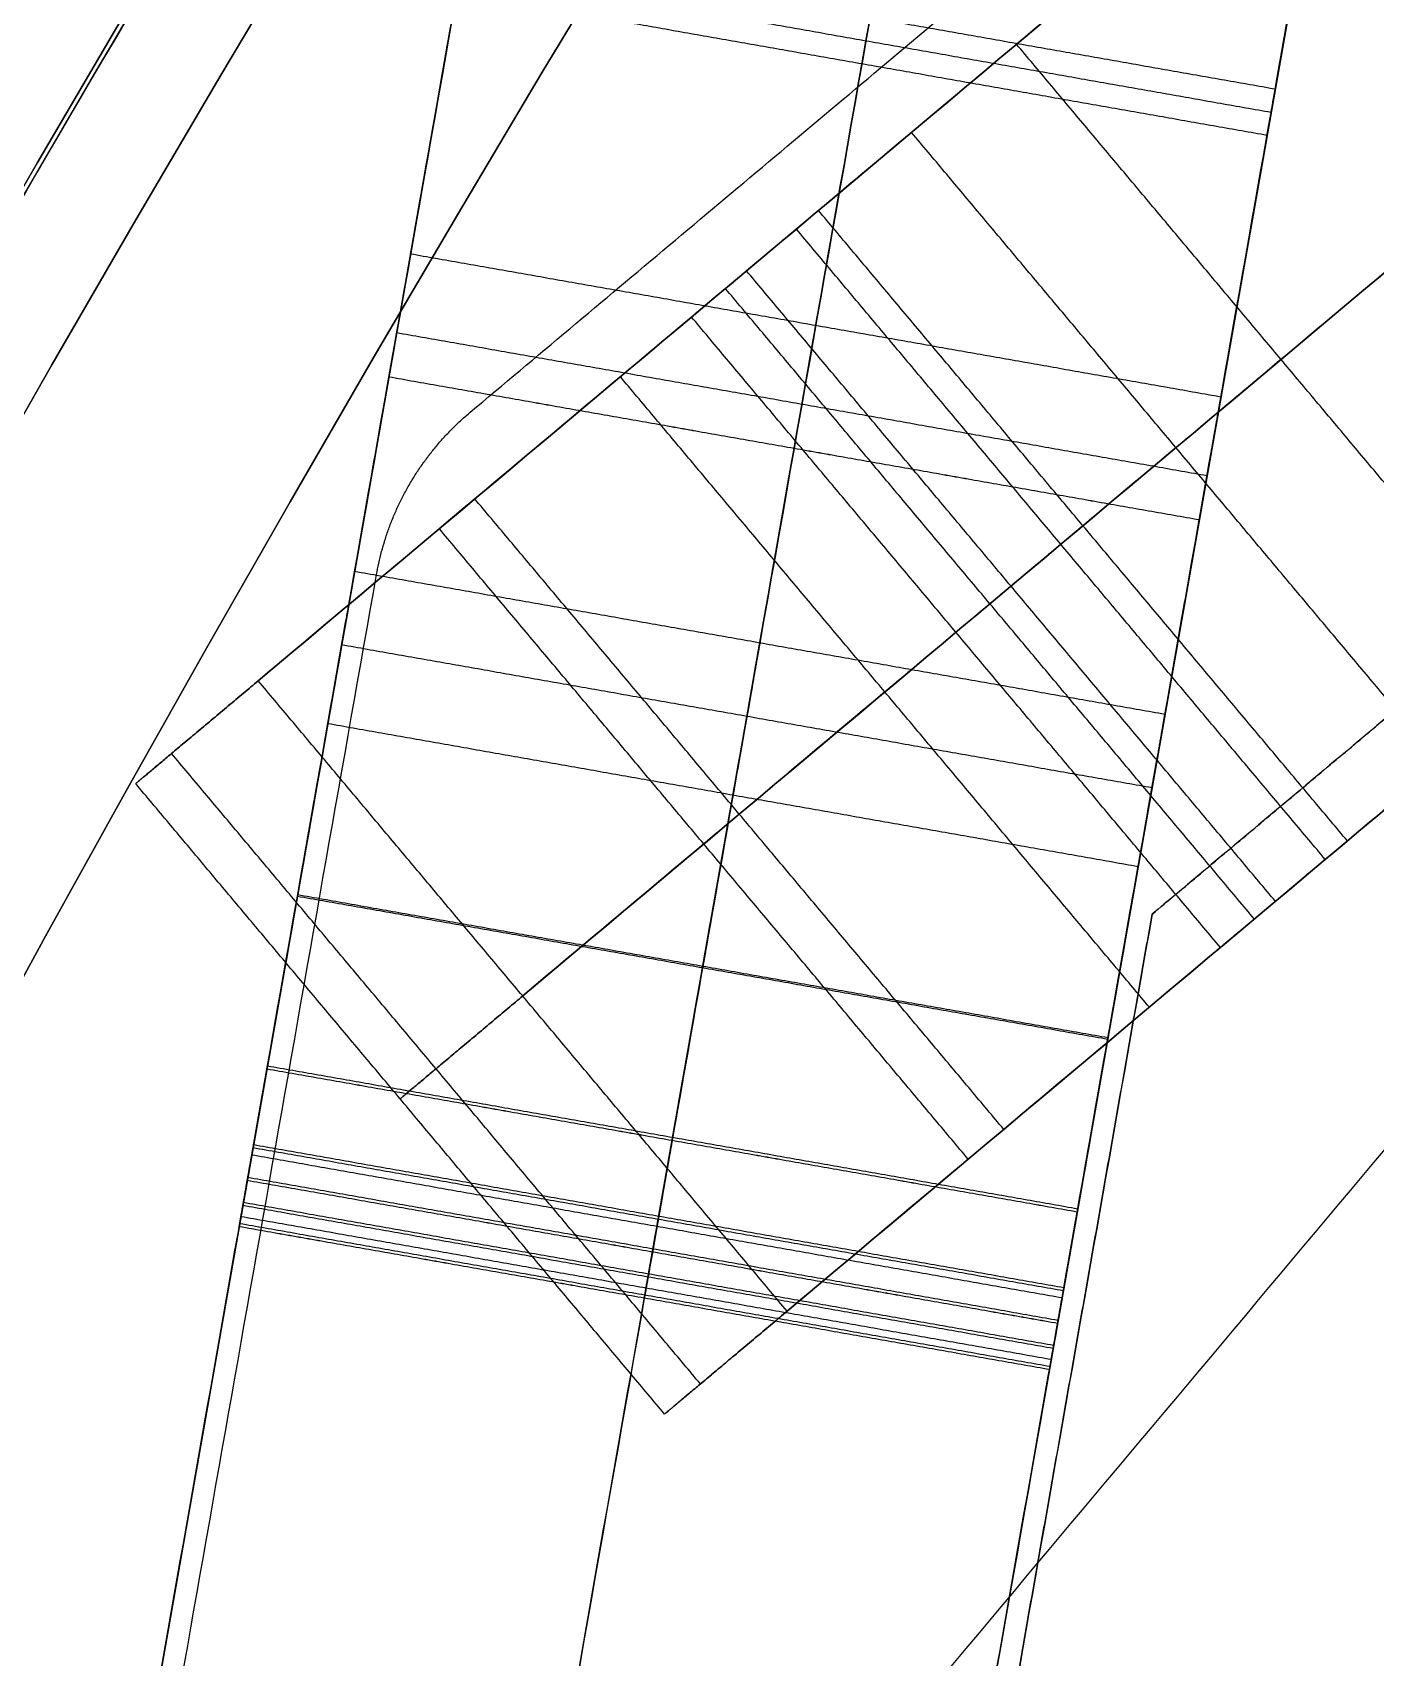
# Model space of a CAD drawing. Header units: millimetres. Extents: x -610 to 610, y -610 to 610.
# Drawn here: x -527.44 to -498.06, y 274.12 to 309.66 of the extents above; entities that cross this region are included whole.
import ezdxf

# ---------------------------------------------------------------- set-up
doc = ezdxf.new("R2010")
doc.units = ezdxf.units.MM
doc.layers.add('base', color=7, linetype='Continuous', true_color=0xffecbc)

msp = doc.modelspace()

# ---------------------------------------------------------------- linework, layer by layer
at = {"layer": 'base'}
for p, q in [((-516.37, 320.71, 122.966), (-586.222, -75.44, 122.966)), ((-498.643, 317.584, 122.966), (-568.495, -78.565, 122.966))]:
    msp.add_line(p, q, dxfattribs=at)
for centre, radius in [((0, 0, 249.466), 610), ((0, 0, 250.466), 610), ((0, 0, 243.455), 607.51), ((0, 0, 256.476), 607.51), ((0, 0, 240.966), 601.5), ((0, 0, 258.966), 601.5)]:
    msp.add_circle(centre, radius, dxfattribs=at)
at = {"layer": 'base', "extrusion": (0, 0, -1)}
for centre, radius in [((0, 0, 3.534), 610), ((0, 0, 4.534), 610), ((0, 0, -2.476), 607.51), ((0, 0, 10.545), 607.51), ((0, 0, -4.966), 601.5), ((0, 0, 13.034), 601.5)]:
    msp.add_circle(centre, radius, dxfattribs=at)
at = {"layer": 'base'}
for points, weights, degree, knots in [([(-495.198, -356.201, -4.034), (-851.399, 138.996, -4.034), (-356.201, 495.198, -4.034), (138.996, 851.399, -4.034), (495.198, 356.201, -4.034), (851.399, -138.996, -4.034), (356.201, -495.198, -4.034), (-138.996, -851.399, -4.034), (-495.198, -356.201, -4.034)], [1, 0.707106781187, 1, 0.707106781187, 1, 0.707106781187, 1, 0.707106781187, 1], 2, [0, 0, 0, 958.185759, 958.185759, 1916.371519, 1916.371519, 2874.557278, 2874.557278, 3832.743037, 3832.743037, 3832.743037]), ([(-610, 0, 249.966), (-610, -610, 249.966), (0, -610, 249.966), (610, -610, 249.966), (610, 0, 249.966), (610, 610, 249.966), (0, 610, 249.966), (-610, 610, 249.966), (-610, 0, 249.966)], [1, 0.707106781187, 1, 0.707106781187, 1, 0.707106781187, 1, 0.707106781187, 1], 2, [0, 0, 0, 958.185759, 958.185759, 1916.371519, 1916.371519, 2874.557278, 2874.557278, 3832.743037, 3832.743037, 3832.743037]), ([(32.649, -544.756, 240.966), (-510.363, -577.301, 240.966), (-544.649, -34.396, 240.966), (-578.935, 508.509, 240.966), (-36.142, 544.535, 240.966), (506.65, 580.562, 240.966), (544.417, 37.888, 240.966), (582.184, -504.785, 240.966), (39.634, -544.292, 240.966)], [1, 0.708239625255, 1, 0.708239625255, 1, 0.708239625255, 1, 0.708239625255, 1], 2, [654.018286, 654.018286, 654.018286, 1509.504571, 1509.504571, 2364.990855, 2364.990855, 3220.47714, 3220.47714, 4075.963425, 4075.963425, 4075.963425]), ([(32.649, -544.756, 244.966), (-510.363, -577.301, 244.966), (-544.649, -34.396, 244.966), (-578.935, 508.509, 244.966), (-36.142, 544.535, 244.966), (506.65, 580.562, 244.966), (544.417, 37.888, 244.966), (582.184, -504.785, 244.966), (39.634, -544.292, 244.966)], [1, 0.708239625255, 1, 0.708239625255, 1, 0.708239625255, 1, 0.708239625255, 1], 2, [654.018286, 654.018286, 654.018286, 1509.504571, 1509.504571, 2364.990855, 2364.990855, 3220.47714, 3220.47714, 4075.963425, 4075.963425, 4075.963425]), ([(32.649, -544.756, 242.966), (-510.363, -577.301, 242.966), (-544.649, -34.396, 242.966), (-578.935, 508.509, 242.966), (-36.142, 544.535, 242.966), (506.65, 580.562, 242.966), (544.417, 37.888, 242.966), (582.184, -504.785, 242.966), (39.634, -544.292, 242.966)], [1, 0.708239625255, 1, 0.708239625255, 1, 0.708239625255, 1, 0.708239625255, 1], 2, [654.018286, 654.018286, 654.018286, 1509.504571, 1509.504571, 2364.990855, 2364.990855, 3220.47714, 3220.47714, 4075.963425, 4075.963425, 4075.963425]), ([(-522.647, 285.112, 149.611), (-521.59, 291.106, 146.097), (-520.533, 297.1, 142.583), (-519.476, 303.093, 139.069), (-519.383, 303.62, 138.76), (-519.279, 304.208, 138.6), (-519.172, 304.817, 138.6)], [1, 1, 1, 1, 0.977285323406, 0.977285323406, 1], 3, [535.351858, 535.351858, 535.351858, 535.351858, 536.327407, 536.327407, 536.327407, 538.159945, 538.159945, 538.159945, 538.159945]), ([(-513.783, 283.549, 149.611), (-512.726, 289.543, 146.097), (-511.67, 295.537, 142.583), (-510.613, 301.531, 139.069), (-510.52, 302.058, 138.76), (-510.416, 302.645, 138.6), (-510.309, 303.254, 138.6)], [1, 1, 1, 1, 0.977285323406, 0.977285323406, 1], 3, [535.351858, 535.351858, 535.351858, 535.351858, 536.327407, 536.327407, 536.327407, 538.159945, 538.159945, 538.159945, 538.159945]), ([(-504.92, 281.986, 149.611), (-503.863, 287.98, 146.097), (-502.806, 293.974, 142.583), (-501.749, 299.968, 139.069), (-501.656, 300.495, 138.76), (-501.553, 301.083, 138.6), (-501.446, 301.691, 138.6)], [1, 1, 1, 1, 0.977285323406, 0.977285323406, 1], 3, [535.351858, 535.351858, 535.351858, 535.351858, 536.327407, 536.327407, 536.327407, 538.159945, 538.159945, 538.159945, 538.159945]), ([(-520.679, 296.268, 182.531), (-520.432, 297.673, 181.708), (-520.322, 298.294, 180.186), (-520.396, 297.874, 178.594), (-520.47, 297.454, 177.003), (-520.697, 296.167, 176), (-520.983, 294.545, 176)], [1, 0.862235011219, 0.862235011219, 1, 0.862235011219, 0.862235011219, 1], 3, [470.412058, 470.412058, 470.412058, 470.412058, 474.993556, 474.993556, 474.993556, 479.575055, 479.575055, 479.575055, 479.575055]), ([(-520.679, 296.268, 162.531), (-520.432, 297.673, 161.708), (-520.322, 298.294, 160.186), (-520.396, 297.874, 158.594), (-520.47, 297.454, 157.003), (-520.697, 296.167, 156), (-520.983, 294.545, 156)], [1, 0.862235011219, 0.862235011219, 1, 0.862235011219, 0.862235011219, 1], 3, [509.689284, 509.689284, 509.689284, 509.689284, 514.270783, 514.270783, 514.270783, 518.852281, 518.852281, 518.852281, 518.852281]), ([(-511.816, 294.705, 182.531), (-511.568, 296.11, 181.708), (-511.459, 296.731, 180.186), (-511.533, 296.311, 178.594), (-511.607, 295.892, 177.003), (-511.834, 294.604, 176), (-512.12, 292.982, 176)], [1, 0.862235011219, 0.862235011219, 1, 0.862235011219, 0.862235011219, 1], 3, [470.412058, 470.412058, 470.412058, 470.412058, 474.993556, 474.993556, 474.993556, 479.575055, 479.575055, 479.575055, 479.575055]), ([(-511.816, 294.705, 162.531), (-511.568, 296.11, 161.708), (-511.459, 296.731, 160.186), (-511.533, 296.311, 158.594), (-511.607, 295.892, 157.003), (-511.834, 294.604, 156), (-512.12, 292.982, 156)], [1, 0.862235011219, 0.862235011219, 1, 0.862235011219, 0.862235011219, 1], 3, [509.689284, 509.689284, 509.689284, 509.689284, 514.270783, 514.270783, 514.270783, 518.852281, 518.852281, 518.852281, 518.852281]), ([(-502.953, 293.143, 182.531), (-502.705, 294.548, 181.708), (-502.596, 295.168, 180.186), (-502.67, 294.749, 178.594), (-502.744, 294.329, 177.003), (-502.971, 293.042, 176), (-503.257, 291.419, 176)], [1, 0.862235011219, 0.862235011219, 1, 0.862235011219, 0.862235011219, 1], 3, [470.412058, 470.412058, 470.412058, 470.412058, 474.993556, 474.993556, 474.993556, 479.575055, 479.575055, 479.575055, 479.575055]), ([(-502.953, 293.143, 162.531), (-502.705, 294.548, 161.708), (-502.596, 295.168, 160.186), (-502.67, 294.749, 158.594), (-502.744, 294.329, 157.003), (-502.971, 293.042, 156), (-503.257, 291.419, 156)], [1, 0.862235011219, 0.862235011219, 1, 0.862235011219, 0.862235011219, 1], 3, [509.689284, 509.689284, 509.689284, 509.689284, 514.270783, 514.270783, 514.270783, 518.852281, 518.852281, 518.852281, 518.852281]), ([(-522.304, 287.057, 156), (-522.58, 285.489, 156), (-522.803, 284.227, 155.055), (-522.884, 283.764, 153.534), (-522.966, 283.301, 152.013), (-522.875, 283.818, 150.51), (-522.647, 285.112, 149.611)], [1, 0.869863568853, 0.869863568853, 1, 0.869863568853, 0.869863568853, 1], 3, [526.455337, 526.455337, 526.455337, 526.455337, 530.903598, 530.903598, 530.903598, 535.351858, 535.351858, 535.351858, 535.351858]), ([(-513.44, 285.494, 156), (-513.717, 283.927, 156), (-513.939, 282.665, 155.055), (-514.021, 282.201, 153.534), (-514.103, 281.738, 152.013), (-514.012, 282.255, 150.51), (-513.783, 283.549, 149.611)], [1, 0.869863568853, 0.869863568853, 1, 0.869863568853, 0.869863568853, 1], 3, [526.455337, 526.455337, 526.455337, 526.455337, 530.903598, 530.903598, 530.903598, 535.351858, 535.351858, 535.351858, 535.351858]), ([(-504.577, 283.932, 156), (-504.853, 282.364, 156), (-505.076, 281.102, 155.055), (-505.158, 280.639, 153.534), (-505.239, 280.175, 152.013), (-505.148, 280.692, 150.51), (-504.92, 281.986, 149.611)], [1, 0.869863568853, 0.869863568853, 1, 0.869863568853, 0.869863568853, 1], 3, [526.455337, 526.455337, 526.455337, 526.455337, 530.903598, 530.903598, 530.903598, 535.351858, 535.351858, 535.351858, 535.351858])]:
    msp.add_rational_spline(points, weights, degree=degree, knots=knots, dxfattribs=at)
for points, degree, knots in [([(-517.867, 301.36, 4.966), (-483.064, 330.563, 4.966), (-448.261, 359.766, 4.966), (-362.361, 431.845, 4.966), (-276.461, 503.924, 4.966), (-241.658, 533.127, 4.966), (-206.855, 562.33, 4.966)], 2, [-3870.538111, -3870.538111, -3870.538111, -3779.674133, -3779.674133, -3555.405097, -3555.405097, -3464.541264, -3464.541264, -3464.541264]), ([(-517.867, 301.36, 0.966), (-483.064, 330.563, 0.966), (-448.261, 359.766, 0.966), (-362.361, 431.845, 0.966), (-276.461, 503.924, 0.966), (-241.658, 533.127, 0.966), (-206.855, 562.33, 0.966)], 2, [-3870.538111, -3870.538111, -3870.538111, -3779.674133, -3779.674133, -3555.405097, -3555.405097, -3464.541264, -3464.541264, -3464.541264]), ([(-517.867, 301.36, 2.966), (-483.064, 330.563, 2.966), (-448.261, 359.766, 2.966), (-362.361, 431.845, 2.966), (-276.461, 503.924, 2.966), (-241.658, 533.127, 2.966), (-206.855, 562.33, 2.966)], 2, [-3870.538111, -3870.538111, -3870.538111, -3779.674133, -3779.674133, -3555.405097, -3555.405097, -3464.541264, -3464.541264, -3464.541264]), ([(-198.631, 545.734, 4.966), (-231.761, 517.934, 4.966), (-264.891, 490.135, 4.966), (-350.791, 418.056, 4.966), (-436.691, 345.978, 4.966), (-469.821, 318.178, 4.966), (-502.951, 290.379, 4.966)], 2, [-10119.748054, -10119.748054, -10119.748054, -10033.251862, -10033.251862, -9808.982826, -9808.982826, -9722.486493, -9722.486493, -9722.486493]), ([(-198.631, 545.734, 0.966), (-231.761, 517.934, 0.966), (-264.891, 490.135, 0.966), (-350.791, 418.056, 0.966), (-436.691, 345.978, 0.966), (-469.821, 318.178, 0.966), (-502.951, 290.379, 0.966)], 2, [-10119.748054, -10119.748054, -10119.748054, -10033.251862, -10033.251862, -9808.982826, -9808.982826, -9722.486493, -9722.486493, -9722.486493]), ([(-198.631, 545.734, 2.966), (-231.761, 517.934, 2.966), (-264.891, 490.135, 2.966), (-350.791, 418.056, 2.966), (-436.691, 345.978, 2.966), (-469.821, 318.178, 2.966), (-502.951, 290.379, 2.966)], 2, [-10119.748054, -10119.748054, -10119.748054, -10033.251862, -10033.251862, -9808.982826, -9808.982826, -9722.486493, -9722.486493, -9722.486493]), ([(-497.485, 316.481, 185.332), (-502.265, 312.47, 188.934), (-507.044, 308.46, 192.536), (-511.823, 304.45, 196.138), (-512.212, 304.123, 196.432), (-512.625, 303.777, 196.565), (-513.027, 303.44, 196.565)], 3, [664.214594, 664.214594, 664.214594, 664.214594, 665.214594, 665.214594, 665.214594, 665.456293, 665.456293, 665.456293, 665.456293]), ([(-491.7, 309.586, 185.332), (-496.48, 305.576, 188.934), (-501.259, 301.566, 192.536), (-506.038, 297.555, 196.138), (-506.427, 297.229, 196.432), (-506.84, 296.883, 196.565), (-507.242, 296.545, 196.565)], 3, [664.214594, 664.214594, 664.214594, 664.214594, 665.214594, 665.214594, 665.214594, 665.456293, 665.456293, 665.456293, 665.456293]), ([(-485.915, 302.692, 185.332), (-490.694, 298.681, 188.934), (-495.474, 294.671, 192.536), (-500.253, 290.661, 196.138), (-500.642, 290.334, 196.432), (-501.055, 289.988, 196.565), (-501.457, 289.651, 196.565)], 3, [664.214594, 664.214594, 664.214594, 664.214594, 665.214594, 665.214594, 665.214594, 665.456293, 665.456293, 665.456293, 665.456293])]:
    msp.add_open_spline(points, degree=degree, knots=knots, dxfattribs=at)
for points, degree in [([(-217.038, 551.804, 0.966), (-361.477, 430.605, 0.966), (-505.916, 309.407, 0.966)], 2), ([(-211.253, 544.91, 0.966), (-355.692, 423.711, 0.966), (-500.13, 302.512, 0.966)], 2), ([(-302.126, 518.51, 240.966), (-432.611, 363.004, 240.966), (-563.096, 207.498, 240.966)], 2), ([(-302.126, 518.51, 244.966), (-432.611, 363.004, 244.966), (-563.096, 207.498, 244.966)], 2), ([(-302.126, 518.51, 242.966), (-432.611, 363.004, 242.966), (-563.096, 207.498, 242.966)], 2), ([(-516.977, 317.263, 218.966), (-518.757, 307.172, 218.966), (-520.536, 297.082, 218.966), (-522.315, 286.991, 218.966)], 3), ([(-516.977, 317.263, 112.166), (-518.757, 307.173, 112.166), (-520.536, 297.082, 112.166), (-522.315, 286.991, 112.166)], 3), ([(-522.315, 286.991, 89.566), (-520.536, 297.082, 89.566), (-518.757, 307.173, 89.566), (-516.977, 317.263, 89.566)], 3), ([(-516.977, 317.263, 67.766), (-518.757, 307.173, 67.766), (-520.536, 297.082, 67.766), (-522.315, 286.991, 67.766)], 3), ([(-522.315, 286.991, 45.166), (-520.536, 297.082, 45.166), (-518.757, 307.173, 45.166), (-516.977, 317.263, 45.166)], 3), ([(-516.977, 317.263, 23.366), (-518.757, 307.173, 23.366), (-520.536, 297.082, 23.366), (-522.315, 286.991, 23.366)], 3), ([(-519.172, 304.817, 138.6), (-518.441, 308.966, 138.6), (-517.709, 313.114, 138.6), (-516.977, 317.263, 138.6)], 3), ([(-508.114, 315.7, 218.966), (-509.893, 305.61, 218.966), (-511.673, 295.519, 218.966), (-513.452, 285.428, 218.966)], 3), ([(-508.114, 315.7, 112.166), (-509.893, 305.61, 112.166), (-511.673, 295.519, 112.166), (-513.452, 285.429, 112.166)], 3), ([(-513.452, 285.429, 89.566), (-511.673, 295.519, 89.566), (-509.893, 305.61, 89.566), (-508.114, 315.7, 89.566)], 3), ([(-508.114, 315.7, 67.766), (-509.893, 305.61, 67.766), (-511.673, 295.519, 67.766), (-513.452, 285.429, 67.766)], 3), ([(-513.452, 285.429, 45.166), (-511.673, 295.519, 45.166), (-509.893, 305.61, 45.166), (-508.114, 315.7, 45.166)], 3), ([(-508.114, 315.7, 23.366), (-509.893, 305.61, 23.366), (-511.673, 295.519, 23.366), (-513.452, 285.429, 23.366)], 3), ([(-510.309, 303.254, 138.6), (-509.577, 307.403, 138.6), (-508.846, 311.552, 138.6), (-508.114, 315.7, 138.6)], 3), ([(-522.506, 295.485, 22.966), (-514.657, 302.072, 22.966), (-506.808, 308.658, 22.966), (-498.959, 315.244, 22.966)], 3), ([(-498.959, 315.244, 45.566), (-506.808, 308.658, 45.566), (-514.657, 302.072, 45.566), (-522.506, 295.485, 45.566)], 3), ([(-522.506, 295.485, 67.366), (-514.657, 302.072, 67.366), (-506.808, 308.658, 67.366), (-498.959, 315.244, 67.366)], 3), ([(-498.959, 315.244, 89.966), (-506.808, 308.658, 89.966), (-514.657, 302.072, 89.966), (-522.506, 295.485, 89.966)], 3), ([(-522.506, 295.485, 111.766), (-514.657, 302.072, 111.766), (-506.808, 308.658, 111.766), (-498.959, 315.244, 111.766)], 3), ([(-522.506, 295.485, 218.566), (-514.657, 302.072, 218.566), (-506.808, 308.658, 218.566), (-498.959, 315.244, 218.566)], 3), ([(-487.389, 301.455, 22.966), (-493.174, 308.35, 22.966), (-498.959, 315.244, 22.966)], 2), ([(-487.389, 301.455, 45.566), (-493.174, 308.35, 45.566), (-498.959, 315.244, 45.566)], 2), ([(-487.389, 301.455, 67.366), (-493.174, 308.35, 67.366), (-498.959, 315.244, 67.366)], 2), ([(-487.389, 301.455, 89.966), (-493.174, 308.35, 89.966), (-498.959, 315.244, 89.966)], 2), ([(-487.389, 301.455, 111.766), (-493.174, 308.35, 111.766), (-498.959, 315.244, 111.766)], 2), ([(-487.389, 301.455, 218.566), (-493.174, 308.35, 218.566), (-498.959, 315.244, 218.566)], 2), ([(-499.251, 314.138, 112.166), (-501.03, 304.047, 112.166), (-502.809, 293.956, 112.166), (-504.589, 283.866, 112.166)], 3), ([(-504.589, 283.866, 89.566), (-502.809, 293.956, 89.566), (-501.03, 304.047, 89.566), (-499.251, 314.138, 89.566)], 3), ([(-499.251, 314.138, 67.766), (-501.03, 304.047, 67.766), (-502.809, 293.956, 67.766), (-504.589, 283.866, 67.766)], 3), ([(-504.589, 283.866, 45.166), (-502.809, 293.956, 45.166), (-501.03, 304.047, 45.166), (-499.251, 314.138, 45.166)], 3), ([(-499.251, 314.138, 23.366), (-501.03, 304.047, 23.366), (-502.809, 293.956, 23.366), (-504.589, 283.866, 23.366)], 3), ([(-499.251, 314.137, 218.966), (-501.03, 304.047, 218.966), (-502.809, 293.956, 218.966), (-504.589, 283.866, 218.966)], 3), ([(-501.446, 301.691, 138.6), (-500.714, 305.84, 138.6), (-499.982, 309.989, 138.6), (-499.251, 314.137, 138.6)], 3), ([(-500.259, 308.423, 241.991), (-509.122, 309.986, 241.991), (-517.985, 311.548, 241.991)], 2), ([(-500.348, 307.914, 138.6), (-509.211, 309.477, 138.6), (-518.075, 311.04, 138.6)], 2), ([(-586.222, -75.44, 244.966), (-552.192, 117.55, 244.966), (-518.163, 310.539, 244.966)], 2), ([(-500.437, 307.413, 244.966), (-509.3, 308.976, 244.966), (-518.163, 310.539, 244.966)], 2), ([(-500.437, 307.413, 244.466), (-509.3, 308.976, 244.466), (-518.163, 310.539, 244.466)], 2), ([(-500.437, 307.413, 244.716), (-509.3, 308.976, 244.716), (-518.163, 310.539, 244.716)], 2), ([(-494.345, 295.618, 0.966), (-500.13, 302.512, 0.966), (-505.916, 309.407, 0.966)], 2), ([(-577.358, -77.003, 244.966), (-543.329, 115.987, 244.966), (-509.3, 308.976, 244.966)], 2), ([(-509.3, 308.976, 244.966), (-509.3, 308.976, 244.799), (-509.3, 308.976, 244.632), (-509.3, 308.976, 244.466)], 3), ([(-516.721, 288.591, 22.966), (-508.872, 295.177, 22.966), (-501.023, 301.763, 22.966), (-493.174, 308.35, 22.966)], 3), ([(-493.174, 308.35, 45.566), (-501.023, 301.763, 45.566), (-508.872, 295.177, 45.566), (-516.721, 288.591, 45.566)], 3), ([(-516.721, 288.591, 67.366), (-508.872, 295.177, 67.366), (-501.023, 301.763, 67.366), (-493.174, 308.35, 67.366)], 3), ([(-493.174, 308.35, 89.966), (-501.023, 301.763, 89.966), (-508.872, 295.177, 89.966), (-516.721, 288.591, 89.966)], 3), ([(-516.721, 288.591, 111.766), (-508.872, 295.177, 111.766), (-501.023, 301.763, 111.766), (-493.174, 308.35, 111.766)], 3), ([(-516.721, 288.591, 218.566), (-508.872, 295.177, 218.566), (-501.023, 301.763, 218.566), (-493.174, 308.35, 218.566)], 3), ([(-496.643, 293.69, 1.48), (-502.429, 300.584, 1.48), (-508.214, 307.478, 1.48)], 2), ([(-568.495, -78.565, 244.966), (-534.466, 114.424, 244.966), (-500.437, 307.413, 244.966)], 2), ([(-500.437, 307.413, 244.966), (-500.437, 307.413, 244.799), (-500.437, 307.413, 244.632), (-500.437, 307.413, 244.466)], 3), ([(-498.679, 291.982, 2.966), (-504.464, 298.876, 2.966), (-510.249, 305.771, 2.966)], 2), ([(-499.163, 291.576, 22.966), (-504.948, 298.47, 22.966), (-510.733, 305.365, 22.966)], 2), ([(-499.163, 291.576, 45.566), (-504.948, 298.47, 45.566), (-510.733, 305.365, 45.566)], 2), ([(-499.163, 291.576, 67.366), (-504.948, 298.47, 67.366), (-510.733, 305.365, 67.366)], 2), ([(-499.163, 291.576, 89.966), (-504.948, 298.47, 89.966), (-510.733, 305.365, 89.966)], 2), ([(-499.163, 291.576, 111.766), (-504.948, 298.47, 111.766), (-510.733, 305.365, 111.766)], 2), ([(-499.163, 291.576, 218.566), (-504.948, 298.47, 218.566), (-510.733, 305.365, 218.566)], 2), ([(-501.446, 301.691, 138.6), (-510.309, 303.254, 138.6), (-519.172, 304.817, 138.6)], 2), ([(-500.253, 290.661, 196.138), (-506.038, 297.555, 196.138), (-511.823, 304.45, 196.138)], 2), ([(-502.951, 290.379, 230.966), (-494.497, 297.473, 230.966), (-486.042, 304.567, 230.966)], 2), ([(-502.951, 290.379, 212.966), (-494.497, 297.473, 212.966), (-486.042, 304.567, 212.966)], 2), ([(-502.951, 290.379, 221.966), (-494.497, 297.473, 221.966), (-486.042, 304.567, 221.966)], 2), ([(-500.714, 290.274, 4.451), (-506.499, 297.168, 4.451), (-512.284, 304.063, 4.451)], 2), ([(-513.027, 303.44, 196.565), (-516.187, 300.788, 196.565), (-519.347, 298.137, 196.565), (-522.506, 295.485, 196.565)], 3), ([(-501.457, 289.651, 196.565), (-507.242, 296.545, 196.565), (-513.027, 303.44, 196.565)], 2), ([(-501.749, 299.968, 139.069), (-510.613, 301.531, 139.069), (-519.476, 303.093, 139.069)], 2), ([(-514.582, 302.134, 4.966), (-517.224, 299.918, 4.966), (-519.865, 297.702, 4.966), (-522.506, 295.485, 4.966)], 3), ([(-501.92, 299.002, 218.966), (-510.783, 300.564, 218.966), (-519.646, 302.127, 218.966)], 2), ([(-501.92, 299.002, 112.166), (-510.783, 300.565, 112.166), (-519.646, 302.127, 112.166)], 2), ([(-501.92, 299.002, 89.566), (-510.783, 300.565, 89.566), (-519.646, 302.127, 89.566)], 2), ([(-501.92, 299.002, 67.766), (-510.783, 300.565, 67.766), (-519.646, 302.127, 67.766)], 2), ([(-501.92, 299.002, 45.166), (-510.783, 300.565, 45.166), (-519.646, 302.127, 45.166)], 2), ([(-501.92, 299.002, 23.366), (-510.783, 300.565, 23.366), (-519.646, 302.127, 23.366)], 2), ([(-503.012, 288.346, 4.966), (-508.797, 295.24, 4.966), (-514.582, 302.134, 4.966)], 2), ([(-510.936, 281.697, 22.966), (-503.087, 288.283, 22.966), (-495.238, 294.869, 22.966), (-487.389, 301.455, 22.966)], 3), ([(-487.389, 301.455, 45.566), (-495.238, 294.869, 45.566), (-503.087, 288.283, 45.566), (-510.936, 281.697, 45.566)], 3), ([(-510.936, 281.697, 67.366), (-503.087, 288.283, 67.366), (-495.238, 294.869, 67.366), (-487.389, 301.455, 67.366)], 3), ([(-487.389, 301.455, 89.966), (-495.238, 294.869, 89.966), (-503.087, 288.283, 89.966), (-510.936, 281.697, 89.966)], 3), ([(-510.936, 281.697, 111.766), (-503.087, 288.283, 111.766), (-495.238, 294.869, 111.766), (-487.389, 301.455, 111.766)], 3), ([(-510.936, 281.697, 218.566), (-503.087, 288.283, 218.566), (-495.238, 294.869, 218.566), (-487.389, 301.455, 218.566)], 3), ([(-517.867, 301.36, 4.966), (-517.867, 301.36, 2.966), (-517.867, 301.36, 0.966)], 2), ([(-519.206, 299.764, 4.966), (-519.206, 299.764, 2.966), (-519.206, 299.764, 0.966)], 2), ([(-506.196, 285.674, 196.565), (-511.982, 292.568, 196.565), (-517.767, 299.463, 196.565)], 2), ([(-506.974, 285.021, 4.966), (-512.759, 291.916, 4.966), (-518.544, 298.81, 4.966)], 2), ([(-502.67, 294.749, 178.594), (-511.533, 296.311, 178.594), (-520.396, 297.874, 178.594)], 2), ([(-502.67, 294.749, 158.594), (-511.533, 296.311, 158.594), (-520.396, 297.874, 158.594)], 2), ([(-590.42, -102.023, 4.966), (-555.169, 97.891, 4.966), (-519.919, 297.806, 4.966)], 2), ([(-590.42, -102.023, 0.966), (-555.169, 97.891, 0.966), (-519.919, 297.806, 0.966)], 2), ([(-590.42, -102.023, 2.966), (-555.169, 97.891, 2.966), (-519.919, 297.806, 2.966)], 2), ([(-519.919, 297.806, 4.966), (-519.919, 297.806, 2.966), (-519.919, 297.806, 0.966)], 2), ([(-507.242, 296.545, 196.565), (-510.402, 293.894, 196.565), (-513.561, 291.242, 196.565), (-516.721, 288.591, 196.565)], 3), ([(-522.619, 285.268, 188.98), (-521.973, 288.935, 186.831), (-521.326, 292.601, 184.681), (-520.679, 296.268, 182.531)], 3), ([(-522.607, 285.334, 168.941), (-521.965, 288.979, 166.805), (-521.322, 292.623, 164.668), (-520.679, 296.268, 162.531)], 3), ([(-502.953, 293.143, 182.531), (-511.816, 294.705, 182.531), (-520.679, 296.268, 182.531)], 2), ([(-502.953, 293.143, 162.531), (-511.816, 294.705, 162.531), (-520.679, 296.268, 162.531)], 2), ([(-510.936, 281.697, 4.966), (-516.721, 288.591, 4.966), (-522.506, 295.485, 4.966)], 2), ([(-510.936, 281.697, 22.966), (-516.721, 288.591, 22.966), (-522.506, 295.485, 22.966)], 2), ([(-510.936, 281.697, 45.566), (-516.721, 288.591, 45.566), (-522.506, 295.485, 45.566)], 2), ([(-510.936, 281.697, 67.366), (-516.721, 288.591, 67.366), (-522.506, 295.485, 67.366)], 2), ([(-510.936, 281.697, 89.966), (-516.721, 288.591, 89.966), (-522.506, 295.485, 89.966)], 2), ([(-510.936, 281.697, 111.766), (-516.721, 288.591, 111.766), (-522.506, 295.485, 111.766)], 2), ([(-510.936, 281.697, 196.565), (-516.721, 288.591, 196.565), (-522.506, 295.485, 196.565)], 2), ([(-510.936, 281.697, 218.566), (-516.721, 288.591, 218.566), (-522.506, 295.485, 218.566)], 2), ([(-508.797, 295.24, 4.966), (-511.439, 293.024, 4.966), (-514.08, 290.807, 4.966), (-516.721, 288.591, 4.966)], 3), ([(-513.756, 283.705, 188.98), (-513.109, 287.372, 186.831), (-512.463, 291.039, 184.681), (-511.816, 294.705, 182.531)], 3), ([(-513.744, 283.771, 168.941), (-513.101, 287.416, 166.805), (-512.459, 291.061, 164.668), (-511.816, 294.705, 162.531)], 3), ([(-520.983, 294.545, 176), (-521.423, 292.049, 176), (-521.863, 289.553, 176), (-522.304, 287.057, 176)], 3), ([(-520.983, 294.545, 156), (-521.423, 292.049, 156), (-521.863, 289.553, 156), (-522.304, 287.057, 156)], 3), ([(-503.257, 291.419, 176), (-512.12, 292.982, 176), (-520.983, 294.545, 176)], 2), ([(-503.257, 291.419, 156), (-512.12, 292.982, 156), (-520.983, 294.545, 156)], 2), ([(-512.832, 280.106, 5.991), (-518.617, 287, 5.991), (-524.402, 293.895, 5.991)], 2), ([(-512.832, 280.106, 21.941), (-518.617, 287, 21.941), (-524.402, 293.895, 21.941)], 2), ([(-512.832, 280.106, 46.591), (-518.617, 287, 46.591), (-524.402, 293.895, 46.591)], 2), ([(-512.832, 280.106, 66.341), (-518.617, 287, 66.341), (-524.402, 293.895, 66.341)], 2), ([(-512.832, 280.106, 90.991), (-518.617, 287, 90.991), (-524.402, 293.895, 90.991)], 2), ([(-512.832, 280.106, 110.741), (-518.617, 287, 110.741), (-524.402, 293.895, 110.741)], 2), ([(-512.832, 280.106, 197.591), (-518.617, 287, 197.591), (-524.402, 293.895, 197.591)], 2), ([(-512.832, 280.106, 217.54), (-518.617, 287, 217.54), (-524.402, 293.895, 217.54)], 2), ([(-513.617, 279.447, 8.466), (-519.402, 286.341, 8.466), (-525.187, 293.236, 8.466)], 2), ([(-513.617, 279.447, 19.466), (-519.402, 286.341, 19.466), (-525.187, 293.236, 19.466)], 2), ([(-525.187, 293.236, 8.466), (-525.187, 293.236, 12.132), (-525.187, 293.236, 15.799), (-525.187, 293.236, 19.466)], 3), ([(-513.617, 279.447, 49.066), (-519.402, 286.341, 49.066), (-525.187, 293.236, 49.066)], 2), ([(-513.617, 279.447, 63.866), (-519.402, 286.341, 63.866), (-525.187, 293.236, 63.866)], 2), ([(-525.187, 293.236, 49.066), (-525.187, 293.236, 53.999), (-525.187, 293.236, 58.933), (-525.187, 293.236, 63.866)], 3), ([(-513.617, 279.447, 93.466), (-519.402, 286.341, 93.466), (-525.187, 293.236, 93.466)], 2), ([(-513.617, 279.447, 108.266), (-519.402, 286.341, 108.266), (-525.187, 293.236, 108.266)], 2), ([(-525.187, 293.236, 93.466), (-525.187, 293.236, 98.4), (-525.187, 293.236, 103.333), (-525.187, 293.236, 108.266)], 3), ([(-513.617, 279.447, 200.065), (-519.402, 286.341, 200.065), (-525.187, 293.236, 200.065)], 2), ([(-513.617, 279.447, 215.066), (-519.402, 286.341, 215.066), (-525.187, 293.236, 215.066)], 2), ([(-525.187, 293.236, 200.065), (-525.187, 293.236, 205.065), (-525.187, 293.236, 210.066), (-525.187, 293.236, 215.066)], 3), ([(-513.617, 279.447, 13.966), (-519.402, 286.341, 13.966), (-525.187, 293.236, 13.966)], 2), ([(-513.617, 279.447, 56.466), (-519.402, 286.341, 56.466), (-525.187, 293.236, 56.466)], 2), ([(-513.617, 279.447, 100.866), (-519.402, 286.341, 100.866), (-525.187, 293.236, 100.866)], 2), ([(-513.617, 279.447, 207.566), (-519.402, 286.341, 207.566), (-525.187, 293.236, 207.566)], 2), ([(-512.12, 292.982, 176), (-512.56, 290.486, 176), (-513, 287.99, 176), (-513.44, 285.494, 176)], 3), ([(-512.12, 292.982, 156), (-512.56, 290.486, 156), (-513, 287.99, 156), (-513.44, 285.494, 156)], 3), ([(-504.893, 282.142, 188.98), (-504.246, 285.809, 186.831), (-503.599, 289.476, 184.681), (-502.953, 293.143, 182.531)], 3), ([(-504.881, 282.208, 168.941), (-504.238, 285.853, 166.805), (-503.596, 289.498, 164.668), (-502.953, 293.143, 162.531)], 3), ([(-503.257, 291.419, 176), (-503.697, 288.923, 176), (-504.137, 286.427, 176), (-504.577, 283.932, 176)], 3), ([(-503.257, 291.419, 156), (-503.697, 288.923, 156), (-504.137, 286.427, 156), (-504.577, 283.932, 156)], 3), ([(-503.923, 287.642, 185.756), (-512.786, 289.205, 185.756), (-521.649, 290.768, 185.756)], 2), ([(-503.917, 287.675, 176), (-512.78, 289.238, 176), (-521.643, 290.801, 176)], 2), ([(-503.917, 287.675, 165.736), (-512.78, 289.238, 165.736), (-521.643, 290.801, 165.736)], 2), ([(-503.917, 287.675, 156), (-512.78, 289.238, 156), (-521.643, 290.801, 156)], 2), ([(-502.951, 290.379, 4.966), (-537.443, 94.766, 4.966), (-571.935, -100.847, 4.966)], 2), ([(-502.951, 290.379, 0.966), (-537.443, 94.766, 0.966), (-571.935, -100.847, 0.966)], 2), ([(-502.951, 290.379, 2.966), (-537.443, 94.766, 2.966), (-571.935, -100.847, 2.966)], 2), ([(-506.784, 268.642, 230.966), (-504.867, 279.51, 230.966), (-502.951, 290.379, 230.966)], 2), ([(-506.784, 268.642, 212.966), (-504.867, 279.51, 212.966), (-502.951, 290.379, 212.966)], 2), ([(-506.784, 268.642, 221.966), (-504.867, 279.51, 221.966), (-502.951, 290.379, 221.966)], 2), ([(-502.951, 290.379, 4.966), (-502.951, 290.379, 2.966), (-502.951, 290.379, 0.966)], 2), ([(-502.951, 290.379, 230.966), (-502.951, 290.379, 221.966), (-502.951, 290.379, 212.966)], 2), ([(-501.457, 289.651, 196.565), (-504.617, 286.999, 196.565), (-507.776, 284.348, 196.565), (-510.936, 281.697, 196.565)], 3), ([(-503.012, 288.346, 4.966), (-505.653, 286.129, 4.966), (-508.295, 283.913, 4.966), (-510.936, 281.697, 4.966)], 3), ([(-504.589, 283.866, 218.966), (-513.452, 285.428, 218.966), (-522.315, 286.991, 218.966)], 2), ([(-504.589, 283.866, 112.166), (-513.452, 285.429, 112.166), (-522.315, 286.991, 112.166)], 2), ([(-504.589, 283.866, 89.566), (-513.452, 285.429, 89.566), (-522.315, 286.991, 89.566)], 2), ([(-504.589, 283.866, 67.766), (-513.452, 285.429, 67.766), (-522.315, 286.991, 67.766)], 2), ([(-504.589, 283.866, 45.166), (-513.452, 285.429, 45.166), (-522.315, 286.991, 45.166)], 2), ([(-504.589, 283.866, 23.366), (-513.452, 285.429, 23.366), (-522.315, 286.991, 23.366)], 2), ([(-504.577, 283.932, 176), (-513.44, 285.494, 176), (-522.304, 287.057, 176)], 2), ([(-504.577, 283.932, 156), (-513.44, 285.494, 156), (-522.304, 287.057, 156)], 2), ([(-519.402, 286.341, 8.466), (-519.402, 286.341, 12.132), (-519.402, 286.341, 15.799), (-519.402, 286.341, 19.466)], 3), ([(-519.402, 286.341, 49.066), (-519.402, 286.341, 53.999), (-519.402, 286.341, 58.933), (-519.402, 286.341, 63.866)], 3), ([(-519.402, 286.341, 93.466), (-519.402, 286.341, 98.4), (-519.402, 286.341, 103.333), (-519.402, 286.341, 108.266)], 3), ([(-519.402, 286.341, 200.065), (-519.402, 286.341, 205.065), (-519.402, 286.341, 210.066), (-519.402, 286.341, 215.066)], 3), ([(-504.92, 281.986, 149.611), (-513.783, 283.549, 149.611), (-522.647, 285.112, 149.611)], 2), ([(-504.893, 282.142, 188.98), (-513.756, 283.705, 188.98), (-522.619, 285.268, 188.98)], 2), ([(-504.881, 282.208, 168.941), (-513.744, 283.771, 168.941), (-522.607, 285.334, 168.941)], 2), ([(-505.018, 281.428, 217.94), (-513.882, 282.991, 217.94), (-522.745, 284.554, 217.94)], 2), ([(-505.018, 281.429, 111.141), (-513.882, 282.991, 111.141), (-522.745, 284.554, 111.141)], 2), ([(-505.018, 281.429, 90.591), (-513.882, 282.991, 90.591), (-522.745, 284.554, 90.591)], 2), ([(-505.018, 281.429, 66.741), (-513.882, 282.991, 66.741), (-522.745, 284.554, 66.741)], 2), ([(-505.018, 281.429, 46.191), (-513.882, 282.991, 46.191), (-522.745, 284.554, 46.191)], 2), ([(-505.018, 281.429, 22.341), (-513.882, 282.991, 22.341), (-522.745, 284.554, 22.341)], 2), ([(-505.007, 281.494, 174.975), (-513.87, 283.057, 174.975), (-522.733, 284.62, 174.975)], 2), ([(-505.115, 280.881, 190.261), (-513.978, 282.443, 190.261), (-522.842, 284.006, 190.261)], 2), ([(-505.103, 280.947, 170.223), (-513.967, 282.509, 170.223), (-522.83, 284.072, 170.223)], 2), ([(-505.158, 280.639, 153.534), (-514.021, 282.201, 153.534), (-522.884, 283.764, 153.534)], 2), ([(-522.923, 283.545, 0.966), (-555.665, 97.857, 0.966), (-588.406, -87.83, 0.966)], 2), ([(-505.196, 280.419, 108.666), (-514.06, 281.982, 108.666), (-522.923, 283.545, 108.666)], 2), ([(-505.196, 280.419, 93.066), (-514.06, 281.982, 93.066), (-522.923, 283.545, 93.066)], 2), ([(-522.923, 283.545, 108.666), (-522.923, 283.545, 103.466), (-522.923, 283.545, 98.266), (-522.923, 283.545, 93.066)], 3), ([(-505.196, 280.419, 64.266), (-514.06, 281.982, 64.266), (-522.923, 283.545, 64.266)], 2), ([(-505.196, 280.419, 48.666), (-514.06, 281.982, 48.666), (-522.923, 283.545, 48.666)], 2), ([(-522.923, 283.545, 64.266), (-522.923, 283.545, 59.066), (-522.923, 283.545, 53.866), (-522.923, 283.545, 48.666)], 3), ([(-505.196, 280.419, 19.866), (-514.06, 281.982, 19.866), (-522.923, 283.545, 19.866)], 2), ([(-505.196, 280.419, 0.966), (-514.06, 281.982, 0.966), (-522.923, 283.545, 0.966)], 2), ([(-522.923, 283.545, 19.866), (-522.923, 283.545, 13.566), (-522.923, 283.545, 7.266), (-522.923, 283.545, 0.966)], 3), ([(-505.196, 280.419, 100.866), (-514.06, 281.982, 100.866), (-522.923, 283.545, 100.866)], 2), ([(-505.196, 280.419, 56.466), (-514.06, 281.982, 56.466), (-522.923, 283.545, 56.466)], 2), ([(-505.196, 280.419, 10.416), (-514.06, 281.982, 10.416), (-522.923, 283.545, 10.416)], 2), ([(-505.196, 280.419, 215.466), (-514.06, 281.982, 215.466), (-522.923, 283.544, 215.466)], 2), ([(-505.196, 280.419, 192.011), (-514.06, 281.982, 192.011), (-522.923, 283.544, 192.011)], 2), ([(-522.923, 283.544, 215.466), (-522.923, 283.544, 207.647), (-522.923, 283.544, 199.829), (-522.923, 283.544, 192.011)], 3), ([(-505.196, 280.419, 203.738), (-514.06, 281.982, 203.738), (-522.923, 283.544, 203.738)], 2), ([(-505.185, 280.485, 172.5), (-514.048, 282.048, 172.5), (-522.911, 283.61, 172.5)], 2), ([(-505.185, 280.485, 171.973), (-514.048, 282.048, 171.973), (-522.911, 283.61, 171.973)], 2), ([(-522.911, 283.61, 172.5), (-522.911, 283.61, 172.324), (-522.911, 283.61, 172.148), (-522.911, 283.61, 171.973)], 3), ([(-505.185, 280.485, 172.236), (-514.048, 282.048, 172.236), (-522.911, 283.61, 172.236)], 2), ([(-514.06, 281.982, 0.966), (-546.801, 96.295, 0.966), (-579.543, -89.392, 0.966)], 2), ([(-514.06, 281.982, 215.466), (-514.06, 281.982, 207.647), (-514.06, 281.982, 199.829), (-514.06, 281.982, 192.011)], 3), ([(-514.06, 281.982, 108.666), (-514.06, 281.982, 103.466), (-514.06, 281.982, 98.266), (-514.06, 281.982, 93.066)], 3), ([(-514.06, 281.982, 64.266), (-514.06, 281.982, 59.066), (-514.06, 281.982, 53.866), (-514.06, 281.982, 48.666)], 3), ([(-514.06, 281.982, 19.866), (-514.06, 281.982, 13.566), (-514.06, 281.982, 7.266), (-514.06, 281.982, 0.966)], 3), ([(-514.048, 282.048, 172.5), (-514.048, 282.048, 172.324), (-514.048, 282.048, 172.148), (-514.048, 282.048, 171.973)], 3), ([(-505.196, 280.419, 0.966), (-537.938, 94.732, 0.966), (-570.68, -90.955, 0.966)], 2), ([(-505.196, 280.419, 215.466), (-505.196, 280.419, 207.647), (-505.196, 280.419, 199.829), (-505.196, 280.419, 192.011)], 3), ([(-505.196, 280.419, 108.666), (-505.196, 280.419, 103.466), (-505.196, 280.419, 98.266), (-505.196, 280.419, 93.066)], 3), ([(-505.196, 280.419, 64.266), (-505.196, 280.419, 59.066), (-505.196, 280.419, 53.866), (-505.196, 280.419, 48.666)], 3), ([(-505.196, 280.419, 19.866), (-505.196, 280.419, 13.566), (-505.196, 280.419, 7.266), (-505.196, 280.419, 0.966)], 3), ([(-505.185, 280.485, 172.5), (-505.185, 280.485, 172.324), (-505.185, 280.485, 172.148), (-505.185, 280.485, 171.973)], 3), ([(-513.617, 279.447, 8.466), (-513.617, 279.447, 12.132), (-513.617, 279.447, 15.799), (-513.617, 279.447, 19.466)], 3), ([(-513.617, 279.447, 49.066), (-513.617, 279.447, 53.999), (-513.617, 279.447, 58.933), (-513.617, 279.447, 63.866)], 3), ([(-513.617, 279.447, 93.466), (-513.617, 279.447, 98.4), (-513.617, 279.447, 103.333), (-513.617, 279.447, 108.266)], 3), ([(-513.617, 279.447, 200.065), (-513.617, 279.447, 205.065), (-513.617, 279.447, 210.066), (-513.617, 279.447, 215.066)], 3), ([(-504.867, 279.51, 230.966), (-504.867, 279.51, 221.966), (-504.867, 279.51, 212.966)], 2)]:
    msp.add_open_spline(points, degree=degree, dxfattribs=at)
for points, weights, degree in [([(-405.938, 353.846, 230.966), (-475.218, 274.367, 230.966), (-509.409, 174.629, 230.966)], [1, 0.981366959849, 1], 2), ([(-405.938, 353.846, 212.966), (-475.218, 274.367, 212.966), (-509.409, 174.629, 212.966)], [1, 0.981366959849, 1], 2), ([(-405.938, 353.846, 221.966), (-475.218, 274.367, 221.966), (-509.409, 174.629, 221.966)], [1, 0.981366959849, 1], 2), ([(-509.3, 308.976, 244.466), (-509.3, 308.976, 242.415), (-509.048, 310.404, 240.966), (-508.692, 312.423, 240.966)], [1, 0.804737854124, 0.804737854124, 1], 3), ([(-500.437, 307.413, 244.466), (-500.437, 307.413, 242.415), (-500.185, 308.841, 240.966), (-499.829, 310.86, 240.966)], [1, 0.804737854124, 0.804737854124, 1], 3), ([(-505.916, 309.407, 0.966), (-507.508, 308.07, 0.966), (-509.01, 306.81, 1.659), (-510.249, 305.771, 2.966)], [1, 0.961872694388, 0.961872694388, 1], 3), ([(-510.249, 305.771, 2.966), (-511.488, 304.731, 4.273), (-512.989, 303.471, 4.966), (-514.582, 302.134, 4.966)], [1, 0.961872694388, 0.961872694388, 1], 3), ([(-500.13, 302.512, 0.966), (-501.723, 301.176, 0.966), (-503.225, 299.916, 1.659), (-504.464, 298.876, 2.966)], [1, 0.961872694388, 0.961872694388, 1], 3), ([(-519.919, 297.806, 4.966), (-519.54, 299.956, 4.966), (-517.867, 301.36, 4.966)], [1, 0.939692620786, 1], 2), ([(-519.919, 297.806, 0.966), (-519.54, 299.956, 0.966), (-517.867, 301.36, 0.966)], [1, 0.939692620786, 1], 2), ([(-519.919, 297.806, 2.966), (-519.54, 299.956, 2.966), (-517.867, 301.36, 2.966)], [1, 0.939692620786, 1], 2), ([(-504.464, 298.876, 2.966), (-505.703, 297.837, 4.273), (-507.204, 296.577, 4.966), (-508.797, 295.24, 4.966)], [1, 0.961872694388, 0.961872694388, 1], 3), ([(-522.506, 295.485, 4.966), (-524.077, 294.168, 4.966), (-525.187, 293.236, 6.415), (-525.187, 293.236, 8.466)], [1, 0.804737854149, 0.804737854149, 1], 3), ([(-525.187, 293.236, 19.466), (-525.187, 293.236, 21.516), (-524.077, 294.168, 22.966), (-522.506, 295.485, 22.966)], [1, 0.80473785413, 0.80473785413, 1], 3), ([(-522.506, 295.485, 45.566), (-524.077, 294.168, 45.566), (-525.187, 293.236, 47.016), (-525.187, 293.236, 49.066)], [1, 0.804737854125, 0.804737854125, 1], 3), ([(-525.187, 293.236, 63.866), (-525.187, 293.236, 65.916), (-524.077, 294.168, 67.366), (-522.506, 295.485, 67.366)], [1, 0.804737854125, 0.804737854125, 1], 3), ([(-522.506, 295.485, 89.966), (-524.077, 294.168, 89.966), (-525.187, 293.236, 91.416), (-525.187, 293.236, 93.466)], [1, 0.804737854125, 0.804737854125, 1], 3), ([(-525.187, 293.236, 108.266), (-525.187, 293.236, 110.317), (-524.077, 294.168, 111.766), (-522.506, 295.485, 111.766)], [1, 0.804737854126, 0.804737854126, 1], 3), ([(-522.506, 295.485, 196.565), (-524.077, 294.168, 196.565), (-525.187, 293.236, 198.015), (-525.187, 293.236, 200.065)], [1, 0.804737854125, 0.804737854125, 1], 3), ([(-525.187, 293.236, 215.066), (-525.187, 293.236, 217.116), (-524.077, 294.168, 218.566), (-522.506, 295.485, 218.566)], [1, 0.804737854125, 0.804737854125, 1], 3), ([(-494.345, 295.618, 0.966), (-495.938, 294.281, 0.966), (-497.44, 293.021, 1.659), (-498.679, 291.982, 2.966)], [1, 0.961872694388, 0.961872694388, 1], 3), ([(-498.679, 291.982, 2.966), (-499.918, 290.942, 4.273), (-501.419, 289.682, 4.966), (-503.012, 288.346, 4.966)], [1, 0.961872694388, 0.961872694388, 1], 3), ([(-516.721, 288.591, 4.966), (-518.292, 287.273, 4.966), (-519.402, 286.341, 6.415), (-519.402, 286.341, 8.466)], [1, 0.804737854149, 0.804737854149, 1], 3), ([(-519.402, 286.341, 19.466), (-519.402, 286.341, 21.516), (-518.292, 287.273, 22.966), (-516.721, 288.591, 22.966)], [1, 0.80473785413, 0.80473785413, 1], 3), ([(-516.721, 288.591, 45.566), (-518.292, 287.273, 45.566), (-519.402, 286.341, 47.016), (-519.402, 286.341, 49.066)], [1, 0.804737854125, 0.804737854125, 1], 3), ([(-519.402, 286.341, 63.866), (-519.402, 286.341, 65.916), (-518.292, 287.273, 67.366), (-516.721, 288.591, 67.366)], [1, 0.804737854125, 0.804737854125, 1], 3), ([(-516.721, 288.591, 89.966), (-518.292, 287.273, 89.966), (-519.402, 286.341, 91.416), (-519.402, 286.341, 93.466)], [1, 0.804737854125, 0.804737854125, 1], 3), ([(-519.402, 286.341, 108.266), (-519.402, 286.341, 110.317), (-518.292, 287.273, 111.766), (-516.721, 288.591, 111.766)], [1, 0.804737854126, 0.804737854126, 1], 3), ([(-516.721, 288.591, 196.565), (-518.292, 287.273, 196.565), (-519.402, 286.341, 198.015), (-519.402, 286.341, 200.065)], [1, 0.804737854125, 0.804737854125, 1], 3), ([(-519.402, 286.341, 215.066), (-519.402, 286.341, 217.116), (-518.292, 287.273, 218.566), (-516.721, 288.591, 218.566)], [1, 0.804737854125, 0.804737854125, 1], 3), ([(-522.315, 286.991, 218.966), (-522.671, 284.972, 218.966), (-522.923, 283.544, 217.516), (-522.923, 283.544, 215.466)], [1, 0.804737854125, 0.804737854125, 1], 3), ([(-522.315, 286.991, 112.166), (-522.671, 284.972, 112.166), (-522.923, 283.545, 110.717), (-522.923, 283.545, 108.666)], [1, 0.804737854125, 0.804737854125, 1], 3), ([(-522.923, 283.545, 93.066), (-522.923, 283.545, 91.016), (-522.671, 284.972, 89.566), (-522.315, 286.991, 89.566)], [1, 0.804737854124, 0.804737854124, 1], 3), ([(-522.315, 286.991, 67.766), (-522.671, 284.972, 67.766), (-522.923, 283.545, 66.316), (-522.923, 283.545, 64.266)], [1, 0.804737854125, 0.804737854125, 1], 3), ([(-522.923, 283.545, 48.666), (-522.923, 283.545, 46.616), (-522.671, 284.972, 45.166), (-522.315, 286.991, 45.166)], [1, 0.804737854124, 0.804737854124, 1], 3), ([(-522.315, 286.991, 23.366), (-522.671, 284.972, 23.366), (-522.923, 283.545, 21.916), (-522.923, 283.545, 19.866)], [1, 0.804737854125, 0.804737854125, 1], 3), ([(-522.304, 287.057, 176), (-522.66, 285.038, 176), (-522.911, 283.61, 174.55), (-522.911, 283.61, 172.5)], [1, 0.804737854124, 0.804737854124, 1], 3), ([(-513.452, 285.429, 112.166), (-513.808, 283.41, 112.166), (-514.06, 281.982, 110.717), (-514.06, 281.982, 108.666)], [1, 0.804737854125, 0.804737854125, 1], 3), ([(-514.06, 281.982, 93.066), (-514.06, 281.982, 91.016), (-513.808, 283.41, 89.566), (-513.452, 285.429, 89.566)], [1, 0.804737854124, 0.804737854124, 1], 3), ([(-513.452, 285.429, 67.766), (-513.808, 283.41, 67.766), (-514.06, 281.982, 66.316), (-514.06, 281.982, 64.266)], [1, 0.804737854125, 0.804737854125, 1], 3), ([(-514.06, 281.982, 48.666), (-514.06, 281.982, 46.616), (-513.808, 283.41, 45.166), (-513.452, 285.429, 45.166)], [1, 0.804737854124, 0.804737854124, 1], 3), ([(-513.452, 285.429, 23.366), (-513.808, 283.41, 23.366), (-514.06, 281.982, 21.916), (-514.06, 281.982, 19.866)], [1, 0.804737854125, 0.804737854125, 1], 3), ([(-513.452, 285.428, 218.966), (-513.808, 283.409, 218.966), (-514.06, 281.982, 217.516), (-514.06, 281.982, 215.466)], [1, 0.804737854125, 0.804737854125, 1], 3), ([(-513.44, 285.494, 176), (-513.796, 283.475, 176), (-514.048, 282.048, 174.55), (-514.048, 282.048, 172.5)], [1, 0.804737854124, 0.804737854124, 1], 3), ([(-522.923, 283.544, 192.011), (-522.923, 283.544, 190.73), (-522.812, 284.175, 189.621), (-522.619, 285.268, 188.98)], [1, 0.910682792821, 0.910682792821, 1], 3), ([(-522.911, 283.61, 171.973), (-522.911, 283.61, 170.691), (-522.8, 284.241, 169.582), (-522.607, 285.334, 168.941)], [1, 0.910682792821, 0.910682792821, 1], 3), ([(-514.06, 281.982, 192.011), (-514.06, 281.982, 190.73), (-513.948, 282.612, 189.621), (-513.756, 283.705, 188.98)], [1, 0.910682792821, 0.910682792821, 1], 3), ([(-514.048, 282.048, 171.973), (-514.048, 282.048, 170.691), (-513.937, 282.678, 169.582), (-513.744, 283.771, 168.941)], [1, 0.910682792821, 0.910682792821, 1], 3), ([(-504.589, 283.866, 218.966), (-504.945, 281.847, 218.966), (-505.196, 280.419, 217.516), (-505.196, 280.419, 215.466)], [1, 0.804737854125, 0.804737854125, 1], 3), ([(-504.589, 283.866, 112.166), (-504.945, 281.847, 112.166), (-505.196, 280.419, 110.717), (-505.196, 280.419, 108.666)], [1, 0.804737854125, 0.804737854125, 1], 3), ([(-505.196, 280.419, 93.066), (-505.196, 280.419, 91.016), (-504.945, 281.847, 89.566), (-504.589, 283.866, 89.566)], [1, 0.804737854124, 0.804737854124, 1], 3), ([(-504.589, 283.866, 67.766), (-504.945, 281.847, 67.766), (-505.196, 280.419, 66.316), (-505.196, 280.419, 64.266)], [1, 0.804737854125, 0.804737854125, 1], 3), ([(-505.196, 280.419, 48.666), (-505.196, 280.419, 46.616), (-504.945, 281.847, 45.166), (-504.589, 283.866, 45.166)], [1, 0.804737854124, 0.804737854124, 1], 3), ([(-504.589, 283.866, 23.366), (-504.945, 281.847, 23.366), (-505.196, 280.419, 21.916), (-505.196, 280.419, 19.866)], [1, 0.804737854125, 0.804737854125, 1], 3), ([(-504.577, 283.932, 176), (-504.933, 281.913, 176), (-505.185, 280.485, 174.55), (-505.185, 280.485, 172.5)], [1, 0.804737854124, 0.804737854124, 1], 3), ([(-505.185, 280.485, 171.973), (-505.185, 280.485, 170.691), (-505.074, 281.116, 169.582), (-504.881, 282.208, 168.941)], [1, 0.910682792821, 0.910682792821, 1], 3), ([(-505.196, 280.419, 192.011), (-505.196, 280.419, 190.73), (-505.085, 281.05, 189.621), (-504.893, 282.142, 188.98)], [1, 0.910682792821, 0.910682792821, 1], 3), ([(-510.936, 281.697, 4.966), (-512.507, 280.379, 4.966), (-513.617, 279.447, 6.415), (-513.617, 279.447, 8.466)], [1, 0.804737854149, 0.804737854149, 1], 3), ([(-513.617, 279.447, 19.466), (-513.617, 279.447, 21.516), (-512.507, 280.379, 22.966), (-510.936, 281.697, 22.966)], [1, 0.80473785413, 0.80473785413, 1], 3), ([(-510.936, 281.697, 45.566), (-512.507, 280.379, 45.566), (-513.617, 279.447, 47.016), (-513.617, 279.447, 49.066)], [1, 0.804737854125, 0.804737854125, 1], 3), ([(-513.617, 279.447, 63.866), (-513.617, 279.447, 65.916), (-512.507, 280.379, 67.366), (-510.936, 281.697, 67.366)], [1, 0.804737854125, 0.804737854125, 1], 3), ([(-510.936, 281.697, 89.966), (-512.507, 280.379, 89.966), (-513.617, 279.447, 91.416), (-513.617, 279.447, 93.466)], [1, 0.804737854125, 0.804737854125, 1], 3), ([(-513.617, 279.447, 108.266), (-513.617, 279.447, 110.317), (-512.507, 280.379, 111.766), (-510.936, 281.697, 111.766)], [1, 0.804737854126, 0.804737854126, 1], 3), ([(-510.936, 281.697, 196.565), (-512.507, 280.379, 196.565), (-513.617, 279.447, 198.015), (-513.617, 279.447, 200.065)], [1, 0.804737854125, 0.804737854125, 1], 3), ([(-513.617, 279.447, 215.066), (-513.617, 279.447, 217.116), (-512.507, 280.379, 218.566), (-510.936, 281.697, 218.566)], [1, 0.804737854125, 0.804737854125, 1], 3)]:
    msp.add_rational_spline(points, weights, degree=degree, dxfattribs=at)

doc.saveas('drawing.dxf')
